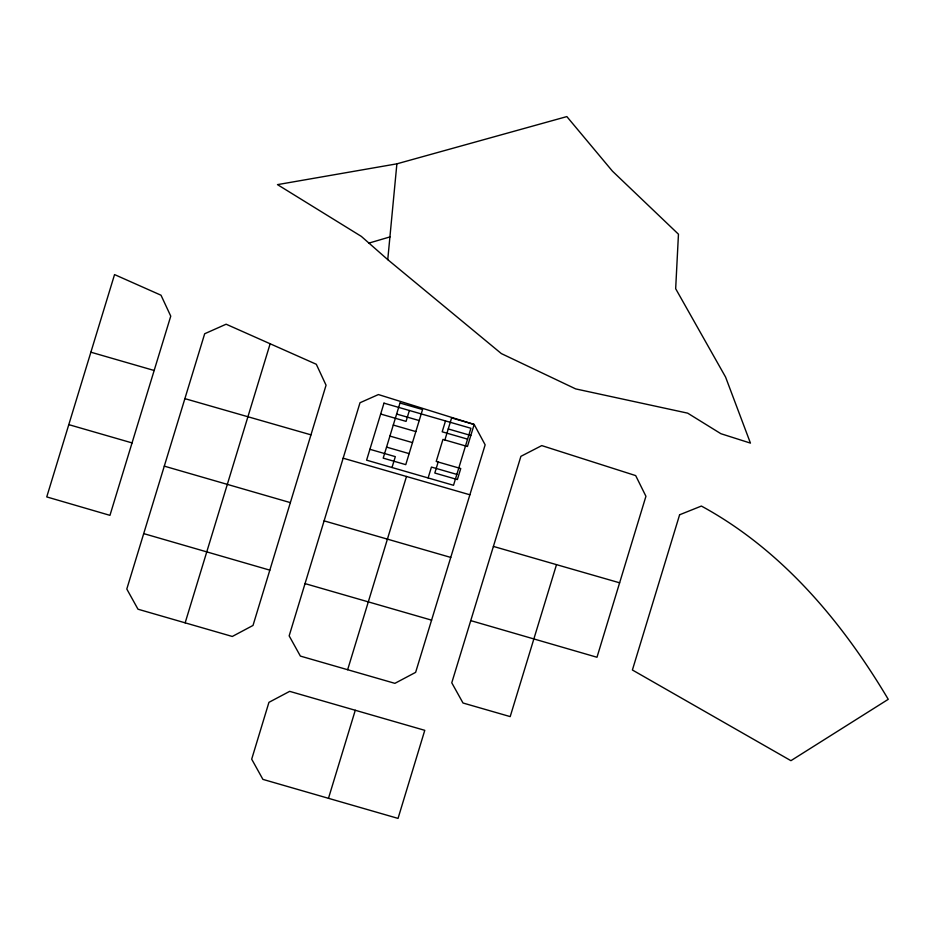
<?xml version="1.0" encoding="UTF-8"?>
<svg xmlns="http://www.w3.org/2000/svg" width="935" height="935" viewBox="0 0 935 935"><rect width="100%" height="100%" fill="white"/><g stroke="black" fill="none" stroke-linecap="round" stroke-linejoin="round"><path stroke-width="1.4" d="M387.756 259.638L396.884 163.835L566.844 116.594L612.46 171.175L678.459 234.194L675.666 288.705L725.583 377.074L750.443 443.108L720.897 433.711L687.669 413.153L575.668 388.902L501.347 353.582L387.756 259.638L361.331 236.391L277.496 184.627L396.884 163.835M132.045 442.909L109.956 515.349L46.75 496.917L114.549 274.586L161.007 295.215L170.754 316.147L132.045 442.909L68.816 424.642M185.153 622.839L270.145 343.764M269.829 570.151L326.058 385.208L316.31 364.276L226.13 324.211L204.683 333.748L126.798 589.038L137.994 609.211L232.301 636.466L253.011 625.445L269.829 570.151L143.698 533.605M305.032 583.604L289.16 635.87L300.38 656.09L394.897 683.345L415.631 672.358L485.148 444.815L474.174 424.455L378.418 394.558L360.01 402.74L305.032 583.604L431.596 620.15M391.999 467.512L395.318 456.642L369.909 449.303M409.378 410.488L406.059 421.369L380.662 414.03M347.645 669.717L406.491 476.476M328.477 798.315L355.277 710.273L424.77 730.328L398.041 818.405L262.91 779.381L251.69 759.173L268.941 702.337L289.663 691.351L355.277 710.273M428.125 477.949L431.432 467.068L456.841 474.407M445.504 420.925L442.185 431.806L467.582 439.146M438.164 462.019L434.81 473.04L457.379 479.561L460.745 468.54L436.224 461.458L442.945 439.415L467.453 446.498L474.174 424.455L451.605 417.933L444.885 439.976M470.737 620.618L596.986 657.258L645.933 496.286L635.683 475.599L541.751 445.598L520.9 456.338L451.769 682.795L463 703.003L510.194 716.607L556.5 564.646L619.624 582.809M368.916 243.1L390.059 236.882M184.873 398.637L310.958 434.845M396.627 414.041L419.207 420.563M448.239 428.955L470.819 435.476M393.273 425.063L415.853 431.584M389.918 436.084L412.487 442.606M90.894 352.203L154.181 370.494M386.552 447.105L409.133 453.627M343.157 458.197L469.849 494.779M493.399 546.414L556.5 564.646M164.303 466.144L290.353 502.621M324.129 520.865L450.752 557.424M383.981 403.149L366.602 460.172L453.522 485.288L470.901 428.265L383.981 403.149M399.993 403.02L383.198 458.127L405.767 464.648L422.562 409.542L399.993 403.02M679.616 514.776L632.399 669.998L790.917 760.681L888.25 699.322C842.049 621.588 781.835 549.792 701.39 506.057L679.616 514.776"/></g></svg>
